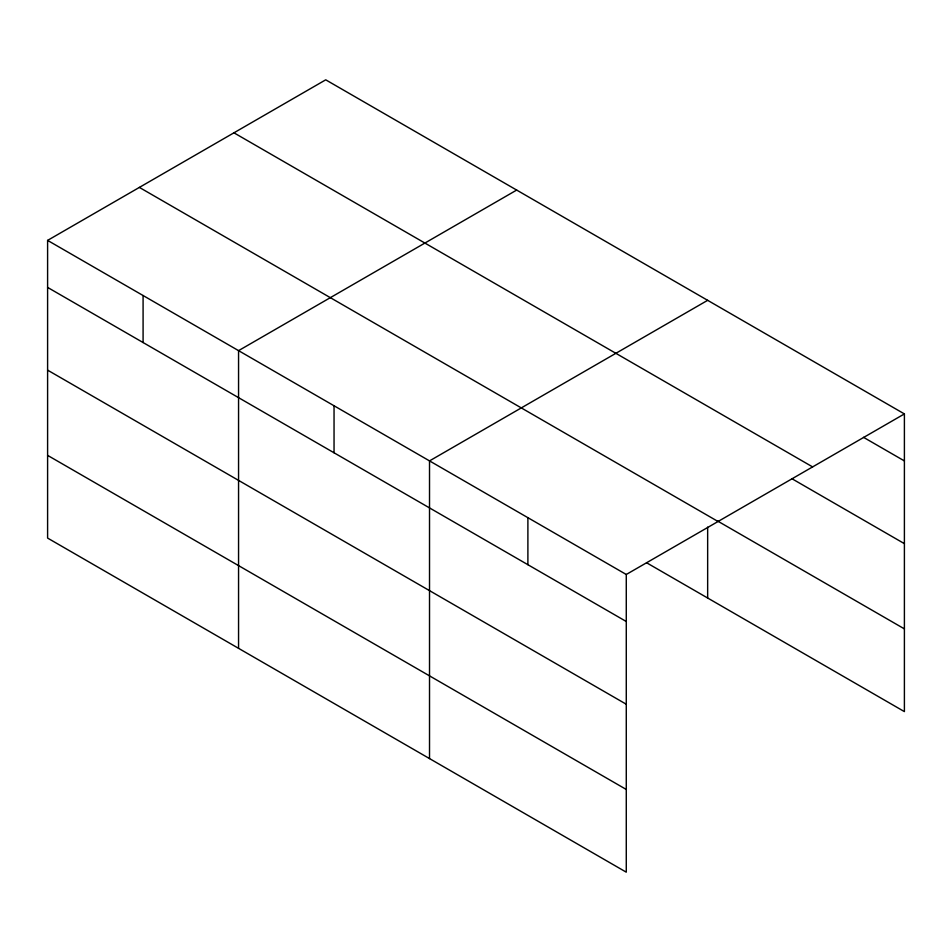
<?xml version="1.0" encoding="UTF-8"?>
<svg xmlns="http://www.w3.org/2000/svg" width="952" height="952" viewBox="0 0 952 952"><rect width="100%" height="100%" fill="white"/><g stroke="black" fill="none" stroke-linecap="round" stroke-linejoin="round"><path stroke-width="1.43" d="M47.6 240.392L626.273 574.484L626.273 872.175L47.6 538.082L47.6 240.392L325.727 79.825L904.4 413.918L904.4 711.608L646.539 562.727M516.686 190.067L238.559 350.645L238.559 648.336M707.657 300.32L429.519 460.899L429.519 758.589M626.273 574.484L904.4 413.918M863.512 437.325L904.4 460.923M233.942 132.816L812.615 466.908M791.969 478.737L904.4 543.652M717.867 521.184L904.4 628.879M139.385 187.413L718.058 521.506M47.6 287.409L626.273 621.501M47.6 370.138L626.273 704.23M47.6 455.365L626.273 789.458M707.657 527.111L707.657 598.011M527.896 517.698L527.896 564.703M334.045 405.778L334.045 452.783M143.086 295.525L143.086 342.53"/></g></svg>
